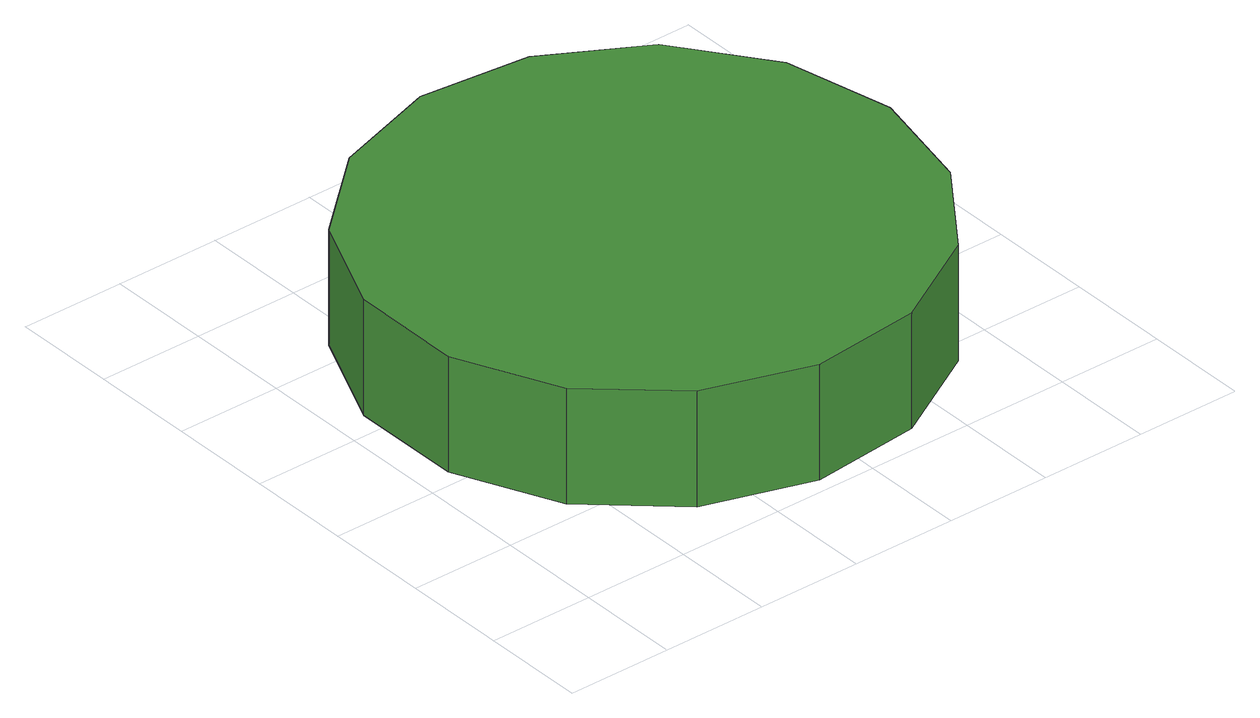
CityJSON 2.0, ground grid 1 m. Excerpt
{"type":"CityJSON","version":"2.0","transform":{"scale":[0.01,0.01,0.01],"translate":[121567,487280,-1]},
"CityObjects":{
"tree1":{"type":"SolitaryVegetationObject","attributes":{"function":"something"},"geometry":[{"type":"MultiSurface","lod":"1","boundaries":[[[0,1,2,3,4,5,6,7,8,9,10,11,12,13,14]],[[15,16,17,18,19,20,21,22,23,24,25,26,27,28,29]],[[0,29,28,1]],[[1,28,27,2]],[[2,27,26,3]],[[3,26,25,4]],[[4,25,24,5]],[[5,24,23,6]],[[6,23,22,7]],[[7,22,21,8]],[[8,21,20,9]],[[9,20,19,10]],[[10,19,18,11]],[[11,18,17,12]],[[12,17,16,13]],[[13,16,15,14]],[[14,15,29,0]]]}]}
},
"vertices":[
[541,270,175],[518,375,175],[455,462,175],[362,515,175],[256,526,175],[154,493,175],[74,422,175],[30,324,175],[30,216,175],[74,118,175],[154,47,175],[256,14,175],[362,25,175],[455,78,175],[518,165,175],[518,165,62],[455,78,62],[362,25,62],[256,14,62],[154,47,62],[74,118,62],[30,216,62],[30,324,62],[74,422,62],[154,493,62],[256,526,62],[362,515,62],[455,462,62],[518,375,62],[541,270,62]
]}
